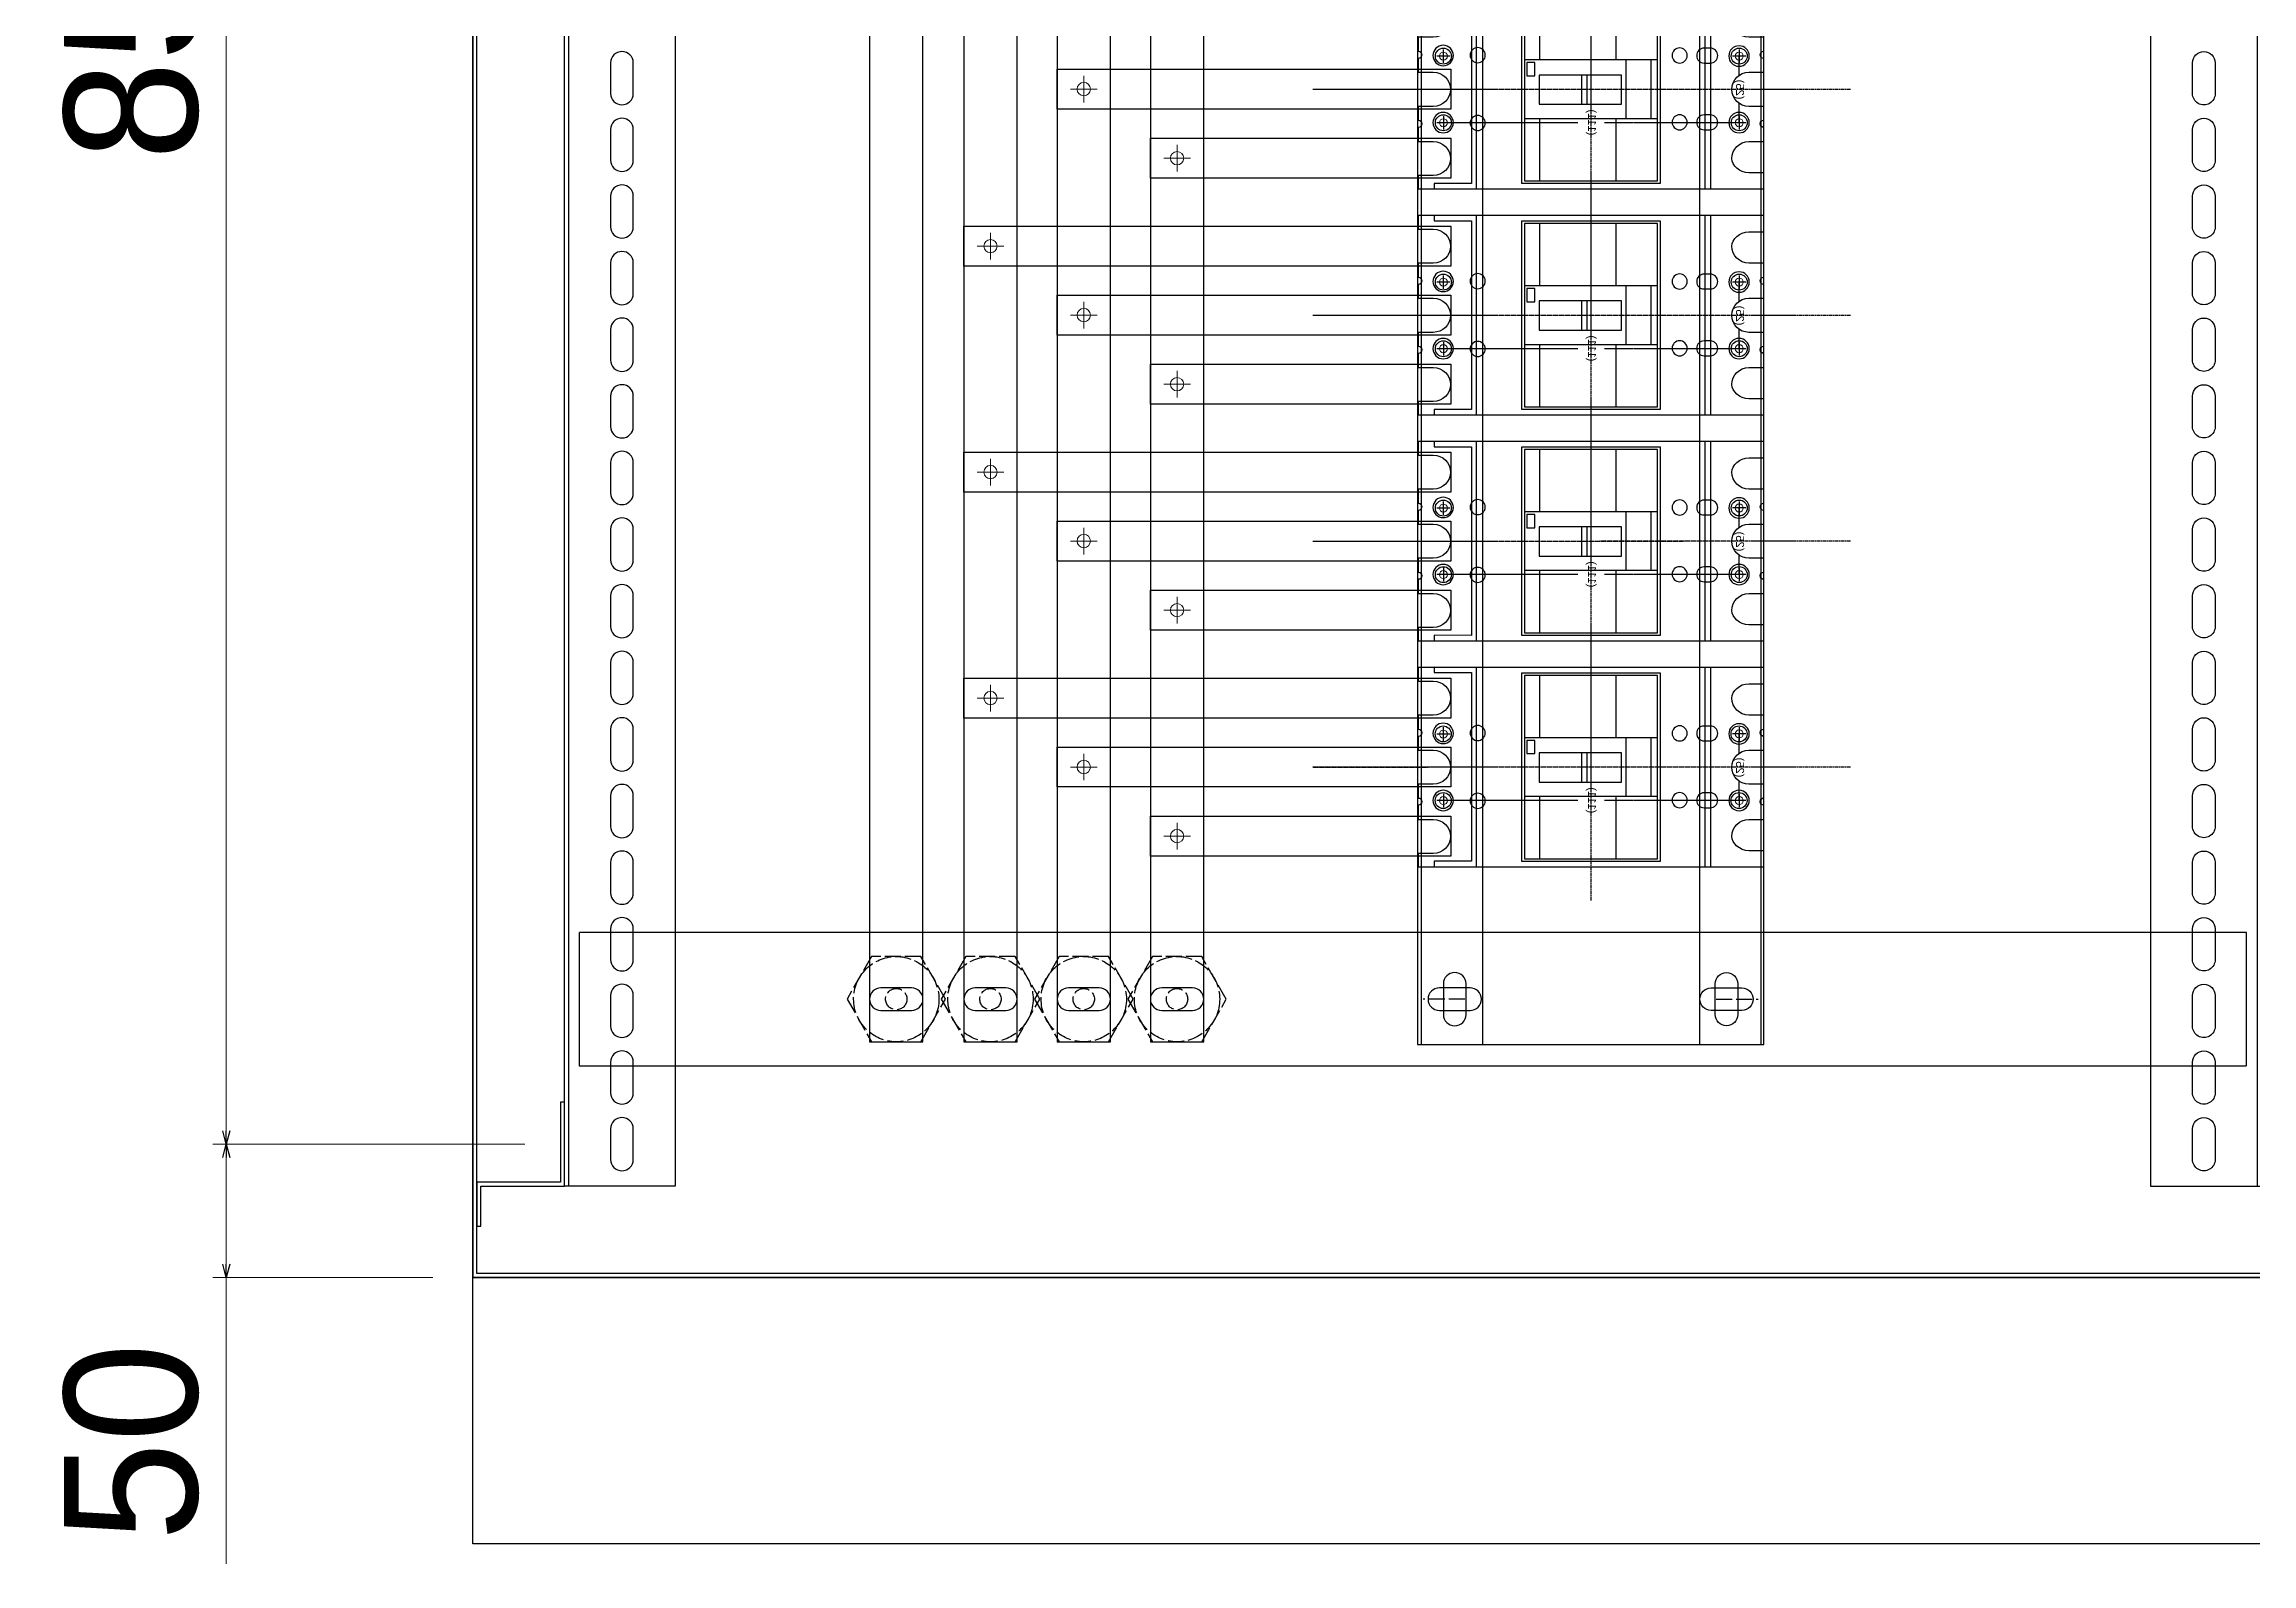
# Model space of a CAD drawing. Header units: millimetres. Extents: x 0 to 6325, y 0 to 4472.
# Drawn here: x 3422 to 4251, y 2296 to 2866 of the extents above; entities that cross this region are included whole.
import ezdxf
from ezdxf.enums import TextEntityAlignment as Align

# ---------------------------------------------------------------- set-up
doc = ezdxf.new("R2010")
doc.units = ezdxf.units.MM
for name, pattern in [('ACAD_ISO02W100', [15, 12, -3]), ('AXES2', [1.125, 0.75, -0.125, 0.125, -0.125]), ('DASHED', [0.75, 0.5, -0.25]), ('DASHED2', [0.375, 0.25, -0.125])]:
    doc.linetypes.add(name, pattern=pattern)
for name, color, linetype in [('ALPHA', 255, 'Continuous'), ('ASHADE', 7, 'Continuous'), ('AXE', 80, 'AXES2'), ('CNC', 7, 'Continuous'), ('THIET BI', 2, 'Continuous')]:
    doc.layers.add(name, color=color, linetype=linetype)
doc.styles.add('chuviet', font='arial.ttf')
doc.dimstyles.new('CNC', dxfattribs={"dimtxt": 50, "dimasz": 5, "dimexe": 5, "dimexo": 15, "dimgap": 10, "dimtad": 1, "dimdec": 0, "dimtxsty": 'Standard', "dimblk": 'OPEN30', "dimcen": 10, "dimclrd": 5, "dimclre": 5, "dimclrt": 3, "dimazin": 3, "dimtfac": 1, "dimtdec": 0, "dimtmove": 0, "dimatfit": 3, "dimldrblk": 'ARCHTICK', "dimlwd": 9, "dimlwe": 9})

# ---------------------------------------------------------------- blocks, each defined once
blk = doc.blocks.new('ovan8.5x20')
at = {"layer": 'CNC', "color": 2, "lineweight": -3}
for p, q in [((5.75, 4.25), (-5.75, 4.25)), ((-5.75, -4.25), (5.75, -4.25))]:
    blk.add_line(p, q, dxfattribs=at)
for centre, start, end in [((-5.75, 0), 90, 270), ((5.75, 0), 270, 90)]:
    blk.add_arc(centre, 4.25, start, end, dxfattribs=at)
blk = doc.blocks.new('111')
at = {"color": 44, "ltscale": 3}
blk.add_line((111251.52, -56958.51), (111251.52, -58690.01), dxfattribs=at)
blk.add_lwpolyline([(111250.02, -56958.51), (111291.52, -56958.51), (111291.52, -58690.01), (111250.02, -58690.01)], close=True, dxfattribs=at)
at = {"layer": 'CNC', "lineweight": -3, "rotation": 270}
for p in [(111271.52, -58274.26), (111271.52, -58299.26), (111271.52, -58324.26), (111271.52, -58349.26), (111271.52, -58374.26), (111271.52, -58399.26), (111271.52, -58424.26), (111271.52, -58449.26), (111271.52, -58474.26), (111271.52, -58499.26), (111271.52, -58524.26), (111271.52, -58549.26), (111271.52, -58574.26), (111271.52, -58599.26), (111271.52, -58624.26), (111271.52, -58649.26), (111271.52, -58674.26)]:
    blk.add_blockref('ovan8.5x20', p, dxfattribs=at)
blk = doc.blocks.new('hah')
at = {"layer": 'ALPHA'}
for points in [[(-36855.85, -10897.98), (-36855.85, -10897.98), (-36849.87, -10897.97), (-36849.87, -10897.97)], [(-36855.85, -11027.62), (-36855.85, -11027.62), (-36855.85, -10897.98), (-36855.85, -10897.98)], [(-36849.87, -10897.97), (-36849.87, -10897.97), (-36849.87, -10903.58), (-36849.87, -10903.58)], [(-36838.09, -10903.58), (-36838.09, -10903.58), (-36838.08, -10897.98), (-36838.08, -10897.98)], [(-36838.08, -10897.98), (-36838.08, -10897.98), (-36832.79, -10897.98), (-36832.79, -10897.98)], [(-36830.07, -10897.97), (-36830.07, -10897.97), (-36824.91, -10897.98), (-36824.91, -10897.98)], [(-36824.91, -10897.98), (-36824.91, -10897.98), (-36824.91, -10903.58), (-36824.91, -10903.58)], [(-36812.13, -10903.58), (-36812.13, -10903.58), (-36812.13, -10897.95), (-36812.13, -10897.95)], [(-36812.13, -10897.95), (-36812.13, -10897.95), (-36812.12, -10897.98), (-36812.12, -10897.98)], [(-36812.12, -10897.98), (-36812.12, -10897.98), (-36806.94, -10897.98), (-36806.94, -10897.98)], [(-36804.2, -10897.98), (-36804.2, -10897.98), (-36798.96, -10897.98), (-36798.96, -10897.98)], [(-36798.96, -10897.98), (-36798.96, -10897.98), (-36798.96, -10903.58), (-36798.96, -10903.58)], [(-36787.17, -10903.58), (-36787.17, -10903.58), (-36787.18, -10897.98), (-36787.18, -10897.98)], [(-36787.18, -10897.98), (-36787.18, -10897.98), (-36781.05, -10897.98), (-36781.05, -10897.98)], [(-36781.05, -10897.98), (-36781.05, -10897.98), (-36781.05, -11027.62), (-36781.05, -11027.62)], [(-36850.87, -11022.02), (-36850.87, -11022.02), (-36850.87, -11027.63), (-36850.87, -11027.63)], [(-36838.08, -11027.62), (-36838.08, -11027.62), (-36838.09, -11022.02), (-36838.09, -11022.02)], [(-36824.91, -11022.02), (-36824.91, -11022.02), (-36824.91, -11027.62), (-36824.91, -11027.62)], [(-36812.13, -11027.62), (-36812.13, -11027.62), (-36812.13, -11022.02), (-36812.13, -11022.02)], [(-36798.96, -11022.02), (-36798.96, -11022.02), (-36798.96, -11027.62), (-36798.96, -11027.62)], [(-36786.18, -11027.62), (-36786.18, -11027.62), (-36786.17, -11022.02), (-36786.17, -11022.02)], [(-36850.87, -11027.63), (-36850.87, -11027.63), (-36855.85, -11027.62), (-36855.85, -11027.62)], [(-36832.79, -11027.64), (-36832.79, -11027.64), (-36838.08, -11027.62), (-36838.08, -11027.62)], [(-36824.91, -11027.62), (-36824.91, -11027.62), (-36830.07, -11027.64), (-36830.07, -11027.64)], [(-36806.94, -11027.62), (-36806.94, -11027.62), (-36812.13, -11027.62), (-36812.13, -11027.62)], [(-36798.96, -11027.62), (-36798.96, -11027.62), (-36804.2, -11027.62), (-36804.2, -11027.62)], [(-36781.05, -11027.62), (-36781.05, -11027.62), (-36786.18, -11027.62), (-36786.18, -11027.62)]]:
    blk.add_open_spline(points, degree=3, dxfattribs=at)
for points, knots in [([(-36832.79, -10897.98), (-36832.79, -10898.73), (-36832.18, -10899.34), (-36831.43, -10899.34), (-36830.67, -10899.34), (-36830.07, -10898.73), (-36830.07, -10897.97)], [23, 23, 23, 23, 24, 24, 24, 25, 25, 25, 25]), ([(-36806.94, -10897.98), (-36806.94, -10898.73), (-36806.32, -10899.34), (-36805.57, -10899.34), (-36804.81, -10899.34), (-36804.2, -10898.73), (-36804.2, -10897.98)], [32, 32, 32, 32, 33, 33, 33, 34, 34, 34, 34]), ([(-36849.87, -10903.58), (-36849.87, -10907.12), (-36847.01, -10910), (-36844.48, -10910), (-36840.95, -10910), (-36838.09, -10907.12), (-36838.09, -10903.58)], [19, 19, 19, 19, 20, 20, 20, 21, 21, 21, 21]), ([(-36824.91, -10903.58), (-36824.91, -10907.12), (-36822.05, -10910), (-36818.52, -10910), (-36814.99, -10910), (-36812.13, -10907.12), (-36812.13, -10903.58)], [27, 27, 27, 27, 28, 28, 28, 29, 29, 29, 29]), ([(-36798.96, -10903.58), (-36798.96, -10907.12), (-36796.09, -10910), (-36792.57, -10910), (-36790.04, -10910), (-36787.17, -10907.12), (-36787.17, -10903.58)], [36, 36, 36, 36, 37, 37, 37, 38, 38, 38, 38]), ([(-36838.09, -11022.02), (-36838.09, -11018.48), (-36840.95, -11015.6), (-36844.48, -11015.6), (-36848.01, -11015.6), (-36850.87, -11018.48), (-36850.87, -11022.02)], [12, 12, 12, 12, 13, 13, 13, 14, 14, 14, 14]), ([(-36812.13, -11022.02), (-36812.13, -11018.48), (-36814.99, -11015.6), (-36818.52, -11015.6), (-36822.05, -11015.6), (-36824.91, -11018.48), (-36824.91, -11022.02)], [4, 4, 4, 4, 5, 5, 5, 6, 6, 6, 6]), ([(-36786.17, -11022.02), (-36786.17, -11018.48), (-36789.04, -11015.6), (-36792.57, -11015.6), (-36796.09, -11015.6), (-36798.96, -11018.48), (-36798.96, -11022.02)], [43, 43, 43, 43, 44, 44, 44, 45, 45, 45, 45]), ([(-36830.07, -11027.64), (-36830.07, -11026.88), (-36830.67, -11026.27), (-36831.43, -11026.27), (-36832.18, -11026.27), (-36832.79, -11026.88), (-36832.79, -11027.64)], [8, 8, 8, 8, 9, 9, 9, 10, 10, 10, 10]), ([(-36804.2, -11027.62), (-36804.2, -11026.86), (-36804.81, -11026.27), (-36805.57, -11026.27), (-36806.32, -11026.27), (-36806.94, -11026.86), (-36806.94, -11027.62)], [0, 0, 0, 0, 1, 1, 1, 2, 2, 2, 2])]:
    blk.add_open_spline(points, degree=3, knots=knots, dxfattribs=at)
at = {"layer": 'ASHADE'}
for p, q in [((-36855.95, -10919.98), (-36781.13, -10919.98)), ((-36855.8, -11021.74), (-36855.88, -10917.94)), ((-36855.88, -10917.94), (-36781.08, -10917.94)), ((-36781.08, -10917.94), (-36781.03, -11021.66)), ((-36852.85, -10937.87), (-36784.04, -10937.87)), ((-36852.85, -10987.74), (-36852.85, -10937.87)), ((-36852.85, -10937.87), (-36852.85, -10937.87)), ((-36829.44, -10940.27), (-36807.63, -10940.27)), ((-36829.42, -10937.87), (-36807.48, -10937.87)), ((-36829.42, -10987.73), (-36829.42, -10937.87)), ((-36829.42, -10937.87), (-36829.42, -10937.87)), ((-36807.48, -10937.87), (-36807.48, -10987.73)), ((-36784.04, -10937.87), (-36784.04, -10987.74)), ((-36829.47, -10949.63), (-36807.5, -10949.63)), ((-36852.76, -10953.38), (-36829.61, -10953.38)), ((-36824.11, -10951.37), (-36813.14, -10951.37)), ((-36824.11, -10982.29), (-36824.11, -10951.37)), ((-36824.11, -10951.37), (-36824.11, -10951.37)), ((-36813.14, -10951.37), (-36813.14, -10982.29)), ((-36807.42, -10953.38), (-36784.06, -10953.38)), ((-36824.12, -10964.33), (-36813.14, -10964.32)), ((-36824.12, -10966.43), (-36824.12, -10964.33)), ((-36813.14, -10966.43), (-36824.12, -10966.43)), ((-36813.14, -10964.32), (-36813.14, -10966.43)), ((-36813.14, -10966.43), (-36813.14, -10966.43)), ((-36852.76, -10981.99), (-36829.29, -10981.99)), ((-36813.14, -10982.29), (-36824.11, -10982.29)), ((-36807.42, -10981.99), (-36784.06, -10981.99)), ((-36784.04, -10987.74), (-36852.85, -10987.74)), ((-36807.48, -10987.73), (-36829.42, -10987.73)), ((-36813.42, -10983.94), (-36808.44, -10983.94)), ((-36813.42, -10986.93), (-36813.42, -10983.94)), ((-36813.42, -10983.94), (-36813.42, -10983.94)), ((-36808.44, -10986.93), (-36813.42, -10986.93)), ((-36808.44, -10983.94), (-36808.44, -10986.93)), ((-36855.95, -11005.76), (-36781.13, -11005.76)), ((-36853.82, -11007.69), (-36853.81, -11021.74)), ((-36783.02, -11007.7), (-36853.82, -11007.69)), ((-36853.82, -11007.69), (-36853.82, -11007.69)), ((-36783.02, -11021.66), (-36783.02, -11007.7)), ((-36853.81, -11021.74), (-36855.8, -11021.74)), ((-36781.03, -11021.66), (-36783.02, -11021.66))]:
    blk.add_line(p, q, dxfattribs=at)
for centre, radius in [((-36831.02, -10907.3), 3.83), ((-36806.02, -10907.3), 3.83), ((-36830.89, -10929.58), 2.84), ((-36805.82, -10929.58), 2.84), ((-36831.14, -11005.34), 2.84), ((-36805.69, -11005.34), 2.84), ((-36831.02, -11018.3), 3.83), ((-36805.81, -11018.3), 3.83)]:
    blk.add_circle(centre, radius, dxfattribs=at)
for points, knots in [([(-36833.7, -10918.05), (-36833.7, -10916.51), (-36832.45, -10915.26), (-36830.91, -10915.26), (-36829.37, -10915.26), (-36828.12, -10916.51), (-36828.12, -10918.05)], [3, 3, 3, 3, 4, 4, 4, 5, 5, 5, 5]), ([(-36808.64, -10918.05), (-36808.64, -10916.51), (-36807.39, -10915.26), (-36805.85, -10915.26), (-36804.31, -10915.26), (-36803.06, -10916.51), (-36803.06, -10918.05)], [3, 3, 3, 3, 4, 4, 4, 5, 5, 5, 5]), ([(-36828.12, -10920.4), (-36828.12, -10921.94), (-36829.37, -10923.19), (-36830.91, -10923.19), (-36832.45, -10923.19), (-36833.7, -10921.94), (-36833.7, -10920.4)], [0, 0, 0, 0, 1, 1, 1, 2, 2, 2, 2]), ([(-36803.06, -10920.4), (-36803.06, -10921.94), (-36804.31, -10923.19), (-36805.85, -10923.19), (-36807.39, -10923.19), (-36808.64, -10921.94), (-36808.64, -10920.4)], [0, 0, 0, 0, 1, 1, 1, 2, 2, 2, 2])]:
    blk.add_open_spline(points, degree=3, knots=knots, dxfattribs=at)
for points in [[(-36833.7, -10920.4), (-36833.7, -10920.4), (-36833.7, -10918.05), (-36833.7, -10918.05)], [(-36828.12, -10918.05), (-36828.12, -10918.05), (-36828.12, -10920.4), (-36828.12, -10920.4)], [(-36808.64, -10920.4), (-36808.64, -10920.4), (-36808.64, -10918.05), (-36808.64, -10918.05)], [(-36803.06, -10918.05), (-36803.06, -10918.05), (-36803.06, -10920.4), (-36803.06, -10920.4)]]:
    blk.add_open_spline(points, degree=3, dxfattribs=at)
at = {"layer": 'THIET BI', "color": 7, "linetype": 'Continuous', "ltscale": 0.5}
blk.add_lwpolyline([(-36852.85, -10937.87), (-36784.04, -10937.87), (-36784.04, -10987.74), (-36852.85, -10987.74)], close=True, dxfattribs=at)
blk = doc.blocks.new('jbfn')
at = {"color": 6, "lineweight": 13}
for centre in [(66246.39, -6.13), (66271.39, -6.13), (66246.39, -117.13), (66271.37, -117.13)]:
    blk.add_circle(centre, 1.5, dxfattribs=at)
at = {"layer": 'AXE', "ltscale": 2}
for p, q in [((66258.89, 14.56), (66258.89, -1.13)), ((66258.89, -11.13), (66258.86, -166.16)), ((66208.94, -61.63), (66241.39, -61.63)), ((66251.39, -61.63), (66312.43, -61.63))]:
    blk.add_line(p, q, dxfattribs=at)
at = {"layer": 'THIET BI', "color": 2, "linetype": 'Continuous', "ltscale": 0.5}
for p, q in [((66248.89, -6.13), (66243.88, -6.13)), ((66246.39, -3.63), (66246.39, -8.64)), ((66273.89, -6.13), (66268.88, -6.13)), ((66271.39, -3.63), (66271.39, -8.64)), ((66246.39, -114.63), (66246.39, -119.64)), ((66271.37, -114.63), (66271.37, -119.64)), ((66248.89, -117.13), (66243.88, -117.13)), ((66268.86, -117.13), (66273.88, -117.13))]:
    blk.add_line(p, q, dxfattribs=at)
at = {"layer": 'THIET BI', "color": 6, "linetype": 'DASHED2', "ltscale": 0.5}
for p, q in [((66246.39, -6.13), (66246.39, -56.63)), ((66246.39, -6.13), (66253.89, -6.13)), ((66263.89, -6.13), (66271.39, -6.13)), ((66246.39, -66.63), (66246.39, -117.13))]:
    blk.add_line(p, q, dxfattribs=at)
at = {"layer": 'THIET BI', "color": 2, "linetype": 'Continuous', "ltscale": 0.5, "style": 'chuviet'}
for s, p in [('(25)', (66258.82, -7.31)), ('(111)', (66246.5, -62.81))]:
    blk.add_text(s, height=3, dxfattribs=at).set_placement(p, align=Align.CENTER)
blk = doc.blocks.new('*D14')
at = {"color": 5, "lineweight": 9, "ltscale": 3, "transparency": 16777216}
for p, q in [((3602.53, 2453.2), (3485.59, 2453.2)), ((3490.59, 2448.2), (3490.59, 2408.2)), ((3568.03, 2403.2), (3485.59, 2403.2)), ((3490.59, 2295.69), (3490.59, 2403.2))]:
    blk.add_line(p, q, dxfattribs=at)
at = {"color": 0, "linetype": 'ByBlock', "lineweight": -2}
for p, q in [((3489.25, 2448.2), (3490.59, 2453.2)), ((3490.59, 2453.2), (3491.93, 2448.2)), ((3490.59, 2453.2), (3490.59, 2448.2)), ((3490.59, 2403.2), (3489.25, 2408.2)), ((3491.93, 2408.2), (3490.59, 2403.2)), ((3490.59, 2403.2), (3490.59, 2408.2))]:
    blk.add_line(p, q, dxfattribs=at)
at = {"layer": 'Defpoints', "color": 0, "ltscale": 3, "transparency": 16777216}
for p in [(3617.53, 2453.2), (3490.59, 2403.2), (3583.03, 2403.2)]:
    blk.add_point(p, dxfattribs=at)
at = {"color": 3, "ltscale": 3, "transparency": 16777216, "insert": (3455.06, 2341.42), "char_height": 50, "attachment_point": 5, "rotation": 90}
blk.add_mtext('50', dxfattribs=at)
blk = doc.blocks.new('_ArchTick')
at = {"color": 0, "const_width": 0.15}
blk.add_lwpolyline([(-0.5, -0.5), (0.5, 0.5)], dxfattribs=at)
blk = doc.blocks.new('_Open30')
at = {"color": 0, "linetype": 'ByBlock', "lineweight": -2}
for p, q in [((-1, 0.27), (0, 0)), ((0, 0), (-1, -0.27)), ((0, 0), (-1, 0))]:
    blk.add_line(p, q, dxfattribs=at)
blk = doc.blocks.new('*D16')
at = {"color": 5, "lineweight": 9, "ltscale": 3, "transparency": 16777216}
for p, q in [((3602.53, 3303.2), (3485.59, 3303.2)), ((3490.59, 3298.2), (3490.59, 2458.2)), ((3602.53, 2453.2), (3485.59, 2453.2))]:
    blk.add_line(p, q, dxfattribs=at)
at = {"color": 0, "linetype": 'ByBlock', "lineweight": -2}
for p, q in [((3489.25, 3298.2), (3490.59, 3303.2)), ((3490.59, 3303.2), (3491.93, 3298.2)), ((3490.59, 3303.2), (3490.59, 3298.2)), ((3490.59, 2453.2), (3489.25, 2458.2)), ((3491.93, 2458.2), (3490.59, 2453.2)), ((3490.59, 2453.2), (3490.59, 2458.2))]:
    blk.add_line(p, q, dxfattribs=at)
at = {"layer": 'Defpoints', "color": 0, "ltscale": 3, "transparency": 16777216}
for p in [(3617.53, 3303.2), (3490.59, 2453.2), (3617.53, 2453.2)]:
    blk.add_point(p, dxfattribs=at)
at = {"color": 3, "ltscale": 3, "transparency": 16777216, "insert": (3455.06, 2878.2), "char_height": 50, "attachment_point": 5, "rotation": 90}
blk.add_mtext('850', dxfattribs=at)

msp = doc.modelspace()

# ---------------------------------------------------------------- linework, layer by layer
at = {"ltscale": 3}
for p, q in [((3938.95, 2490.62), (3938.95, 3277.21)), ((4066.44, 2490.62), (4066.44, 3277.21))]:
    msp.add_line(p, q, dxfattribs=at)
at = {"color": 7, "ltscale": 0.5}
for points in [[(3583.03, 2403.2), (4983.03, 2403.2), (4983.03, 4203.2), (3583.03, 4203.2)], [(3583.03, 4203.2), (4283.03, 4203.2), (4283.03, 2403.2), (3583.03, 2403.2)], [(3584.53, 4201.7), (4281.53, 4201.7), (4281.53, 2404.7), (3584.53, 2404.7)]]:
    msp.add_lwpolyline(points, close=True, dxfattribs=at)
at = {"color": 1, "linetype": 'Continuous', "ltscale": 0.5}
for points in [[(3976.69, 2884.51), (4028.55, 2884.51), (4028.55, 2813.7), (3976.69, 2813.7)], [(3976.69, 2799.72), (4028.55, 2799.72), (4028.55, 2728.91), (3976.69, 2728.91)], [(3976.69, 2714.92), (4028.55, 2714.92), (4028.55, 2644.11), (3976.69, 2644.11)], [(3976.69, 2630.13), (4028.55, 2630.13), (4028.55, 2559.32), (3976.69, 2559.32)]]:
    msp.add_lwpolyline(points, close=True, dxfattribs=at)
at = {"color": 44, "ltscale": 3}
msp.add_lwpolyline([(3616.03, 2468.95), (3616.03, 2438.95), (3584.53, 2438.95), (3584.53, 2422.45), (3586.03, 2422.45), (3586.03, 2437.45), (3617.53, 2437.45), (3617.53, 2468.95)], close=True, dxfattribs=at)
msp.add_lwpolyline([(3583.03, 2403.2), (4983.03, 2403.2), (4983.03, 2303.2), (3583.03, 2303.2)], close=True)
at = {"color": 2, "ltscale": 3}
for centre in [(3947.2, 2861.5), (4058.2, 2861.52), (3947.2, 2836.5), (4058.2, 2836.52), (3947.2, 2776.7), (4058.2, 2776.72), (3947.2, 2751.7), (4058.2, 2751.72), (3947.2, 2691.91), (4058.2, 2691.93), (3947.2, 2666.91), (4058.2, 2666.93), (3947.13, 2607.13), (4058.13, 2607.15), (3947.13, 2582.13), (4058.13, 2582.15)]:
    msp.add_circle(centre, 3, dxfattribs=at)
at = {"layer": 'AXE', "ltscale": 2}
for p, q in [((4002.7, 2799.07), (4002.7, 2902.56)), ((4099.89, 2849.02), (3898.17, 2849)), ((4002.7, 2714.27), (4002.7, 2817.77)), ((4099.89, 2764.22), (3898.17, 2764.2)), ((4002.7, 2629.48), (4002.7, 2732.97)), ((4099.89, 2679.43), (3898.17, 2679.4)), ((4002.7, 2544.68), (4002.7, 2648.18)), ((4099.89, 2594.63), (3898.17, 2594.61))]:
    msp.add_line(p, q, dxfattribs=at)
at = {"layer": 'THIET BI', "color": 4, "linetype": 'DASHED', "ltscale": 0.5}
for p, q in [((3961.95, 2490.62), (3961.95, 3277.21)), ((4043.44, 2490.62), (4043.44, 3277.21))]:
    msp.add_line(p, q, dxfattribs=at)
at = {"layer": 'THIET BI', "color": 4, "linetype": 'Continuous', "lineweight": 0, "ltscale": 0.5}
for p, q in [((3812.29, 2854.12), (3812.29, 2844.12)), ((3817.29, 2849.12), (3807.29, 2849.12)), ((3847.29, 2828.18), (3847.29, 2818.18)), ((3852.29, 2823.18), (3842.29, 2823.18)), ((3777.29, 2795.19), (3777.29, 2785.19)), ((3782.29, 2790.19), (3772.29, 2790.19)), ((3812.29, 2769.32), (3812.29, 2759.32)), ((3817.29, 2764.32), (3807.29, 2764.32)), ((3847.29, 2743.38), (3847.29, 2733.38)), ((3852.29, 2738.38), (3842.29, 2738.38)), ((3777.29, 2710.4), (3777.29, 2700.4)), ((3782.29, 2705.4), (3772.29, 2705.4)), ((3812.29, 2684.53), (3812.29, 2674.53)), ((3817.29, 2679.53), (3807.29, 2679.53)), ((3852.29, 2653.59), (3842.29, 2653.59)), ((3847.29, 2658.59), (3847.29, 2648.59)), ((3782.29, 2620.6), (3772.29, 2620.6)), ((3777.29, 2625.6), (3777.29, 2615.6)), ((3817.29, 2594.73), (3807.29, 2594.73)), ((3812.29, 2599.73), (3812.29, 2589.73)), ((3852.29, 2568.79), (3842.29, 2568.79)), ((3847.29, 2573.79), (3847.29, 2563.79))]:
    msp.add_line(p, q, dxfattribs=at)
at = {"layer": 'THIET BI', "color": 2, "linetype": 'ACAD_ISO02W100', "ltscale": 0.5}
for p, q in [((3955.29, 2507.62), (3939.61, 2507.62)), ((4049.61, 2507.62), (4065.29, 2507.62))]:
    msp.add_line(p, q, dxfattribs=at)
at = {"layer": 'THIET BI', "color": 4, "linetype": 'Continuous', "ltscale": 0.5}
msp.add_lwpolyline([(3751.94, 3271.75), (3731.94, 3271.75), (3731.94, 2491.59), (3751.94, 2491.59)], close=True, dxfattribs=at)
at = {"layer": 'THIET BI', "color": 1, "linetype": 'Continuous', "ltscale": 0.5}
for points in [[(3787.29, 3271.78), (3767.29, 3271.78), (3767.29, 2491.62), (3787.29, 2491.62)], [(3767.29, 2797.69), (3949.97, 2797.69), (3949.97, 2782.69), (3767.29, 2782.69)], [(3767.29, 2712.9), (3949.97, 2712.9), (3949.97, 2697.9), (3767.29, 2697.9)], [(3767.29, 2628.1), (3949.97, 2628.1), (3949.97, 2613.1), (3767.29, 2613.1)]]:
    msp.add_lwpolyline(points, close=True, dxfattribs=at)
at = {"layer": 'THIET BI', "color": 2, "linetype": 'Continuous', "ltscale": 0.5}
for points in [[(3822.29, 3271.78), (3802.29, 3271.78), (3802.29, 2491.62), (3822.29, 2491.62)], [(3802.29, 2856.62), (3949.96, 2856.62), (3949.96, 2841.62), (3802.29, 2841.62)], [(3802.29, 2771.82), (3949.96, 2771.82), (3949.96, 2756.82), (3802.29, 2756.82)], [(3802.29, 2687.03), (3949.96, 2687.03), (3949.96, 2672.03), (3802.29, 2672.03)], [(3802.29, 2602.23), (3949.96, 2602.23), (3949.96, 2587.23), (3802.29, 2587.23)]]:
    msp.add_lwpolyline(points, close=True, dxfattribs=at)
at = {"layer": 'THIET BI', "color": 5, "linetype": 'Continuous', "ltscale": 0.5}
for points in [[(3857.29, 3271.78), (3837.29, 3271.78), (3837.29, 2491.62), (3857.29, 2491.62)], [(3837.29, 2830.68), (3949.97, 2830.68), (3949.97, 2815.68), (3837.29, 2815.68)], [(3837.29, 2745.88), (3949.97, 2745.88), (3949.97, 2730.88), (3837.29, 2730.88)], [(3837.29, 2661.09), (3949.97, 2661.09), (3949.97, 2646.09), (3837.29, 2646.09)], [(3837.29, 2576.29), (3949.97, 2576.29), (3949.97, 2561.29), (3837.29, 2561.29)]]:
    msp.add_lwpolyline(points, close=True, dxfattribs=at)
at = {"layer": 'THIET BI', "color": 4, "linetype": 'DASHED', "ltscale": 0.5}
msp.add_lwpolyline([(4067.45, 3277.21), (3937.45, 3277.21), (3937.45, 2490.62), (4067.45, 2490.62)], close=True, dxfattribs=at)
at = {"layer": 'THIET BI', "color": 33, "linetype": 'DASHED', "ltscale": 0.5}
msp.add_lwpolyline([(4248.53, 2532.62), (3623.03, 2532.62), (3623.03, 2482.62), (4248.53, 2482.62)], close=True, dxfattribs=at)
at = {"layer": 'THIET BI', "color": 1, "linetype": 'ACAD_ISO02W100', "ltscale": 0.5}
for points in [[(3751.18, 2491.62), (3760.41, 2507.62), (3751.18, 2523.62), (3732.7, 2523.62), (3723.46, 2507.62), (3732.7, 2491.62)], [(3786.53, 2491.62), (3795.77, 2507.62), (3786.53, 2523.62), (3768.05, 2523.62), (3758.82, 2507.62), (3768.05, 2491.62)], [(3821.53, 2491.62), (3830.77, 2507.62), (3821.53, 2523.62), (3803.05, 2523.62), (3793.82, 2507.62), (3803.05, 2491.62)], [(3856.53, 2491.62), (3865.77, 2507.62), (3856.53, 2523.62), (3838.05, 2523.62), (3828.82, 2507.62), (3838.05, 2491.62)]]:
    msp.add_lwpolyline(points, close=True, dxfattribs=at)
at = {"layer": 'THIET BI', "color": 6, "linetype": 'Continuous', "lineweight": 0, "ltscale": 0.5}
for centre in [(3812.29, 2849.12), (3847.29, 2823.18), (3777.29, 2790.19), (3812.29, 2764.32), (3847.29, 2738.38), (3777.29, 2705.4), (3812.29, 2679.53), (3847.29, 2653.59), (3777.29, 2620.6), (3812.29, 2594.73), (3847.29, 2568.79)]:
    msp.add_circle(centre, 2.5, dxfattribs=at)
at = {"layer": 'THIET BI', "color": 1, "linetype": 'ACAD_ISO02W100', "ltscale": 0.5}
for centre, radius in [((3741.94, 2507.62), 16), ((3777.29, 2507.62), 16), ((3812.29, 2507.62), 16), ((3847.29, 2507.62), 16), ((3741.94, 2507.62), 4), ((3777.29, 2507.62), 4), ((3812.29, 2507.62), 4), ((3847.29, 2507.62), 4)]:
    msp.add_circle(centre, radius, dxfattribs=at)

# ---------------------------------------------------------------- block references
msp.add_blockref('111', (-107632.49, 61127.47))
at = {"xscale": -1}
msp.add_blockref('111', (115504.05, 61127.47), dxfattribs=at)
at = {"layer": 'CNC', "lineweight": -3}
for p in [(3741.94, 2507.62), (3777.29, 2507.62), (3812.29, 2507.62), (3847.29, 2507.62), (3951.45, 2507.62)]:
    msp.add_blockref('ovan8.5x20', p, dxfattribs=at)
at = {"layer": 'CNC', "lineweight": -3, "rotation": 90}
msp.add_blockref('ovan8.5x20', (3951.45, 2507.62), dxfattribs=at)
at = {"layer": 'CNC', "lineweight": -3, "xscale": -1}
msp.add_blockref('ovan8.5x20', (4053.45, 2507.62), dxfattribs=at)
at = {"layer": 'CNC', "lineweight": -3, "xscale": -1, "rotation": 270}
msp.add_blockref('ovan8.5x20', (4053.45, 2507.62), dxfattribs=at)
at = {"layer": 'THIET BI', "color": 7, "linetype": 'Continuous', "xscale": -1, "rotation": 270}
for name, p in [('jbfn', (4064.33, -63409.87)), ('hah', (14965.43, 39667.56)), ('jbfn', (4064.33, -63494.67)), ('hah', (14965.43, 39582.76)), ('jbfn', (4064.33, -63579.46)), ('hah', (14965.43, 39497.96)), ('jbfn', (4064.33, -63664.26)), ('hah', (14965.43, 39413.17))]:
    msp.add_blockref(name, p, dxfattribs=at)

# ---------------------------------------------------------------- dimensions: what is measured, and where the dimension line sits
at = {"ltscale": 3}
dim = msp.add_linear_dim(base=(3490.59, 2453.2), p1=(3617.53, 3303.2), p2=(3617.53, 2453.2), angle=90, dimstyle='CNC', dxfattribs=at)
dim.commit()
dim.dimension.update_dxf_attribs({"geometry": '*D16', "text_midpoint": (3455.06, 2878.2)})
dim = msp.add_linear_dim(base=(3490.59, 2403.2), p1=(3617.53, 2453.2), p2=(3583.03, 2403.2), angle=90, dimstyle='CNC', dxfattribs=at)
dim.commit()
dim.dimension.update_dxf_attribs({"geometry": '*D14', "text_midpoint": (3490.59, 2341.42), "dimtype": 160})

doc.saveas('drawing.dxf')
